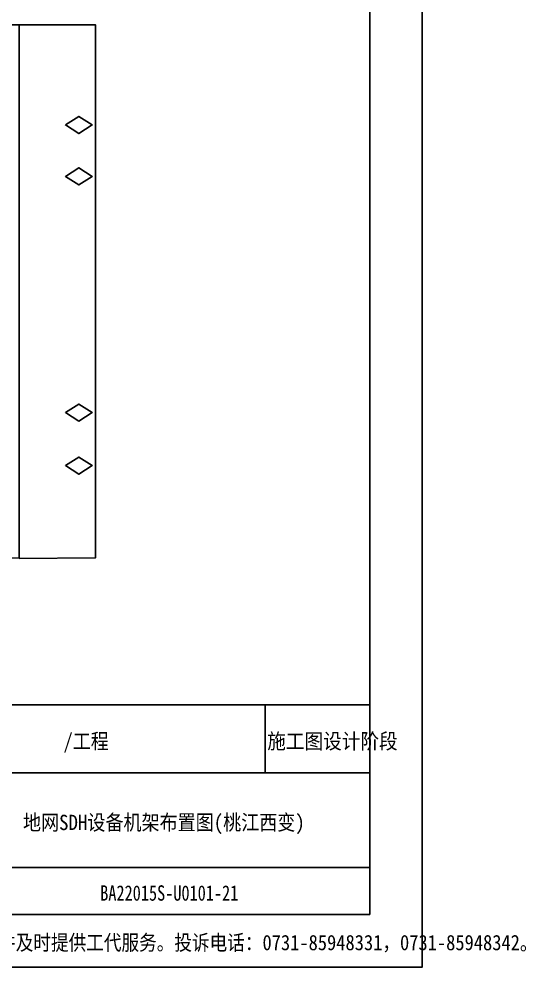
# Model space of a CAD drawing. Header units: metres. Extents: x 17 to 1264, y 17 to 859.
# Drawn here: x 989 to 1264, y 17 to 529 of the extents above; entities that cross this region are included whole.
import ezdxf

# ---------------------------------------------------------------- set-up
doc = ezdxf.new("R2010")
doc.units = ezdxf.units.M
for name, color, linetype in [('LINES', 7, 'Continuous'), ('POLYLINES', 4, 'Continuous'), ('RECTS', 7, 'Continuous'), ('TEXTS', 3, 'Continuous')]:
    doc.layers.add(name, color=color, linetype=linetype)

msp = doc.modelspace()

# ---------------------------------------------------------------- linework, layer by layer
at = {"layer": 'LINES'}
for p, q in [((1179.14, 45.22), (1179.14, 830.45)), ((668.87, 158.69), (1179.07, 158.69)), ((1122.47, 121.82), (1122.47, 158.83)), ((1179.07, 158.69), (1179.07, 45.22)), ((668.87, 121.82), (1179.07, 121.82)), ((935.13, 70.7), (1179.07, 70.7)), ((87.76, 45.22), (1179.14, 45.22)), ((1179.07, 45.22), (668.87, 45.22))]:
    msp.add_line(p, q, dxfattribs=at)
at = {"layer": 'POLYLINES'}
for points in [[(566.78, 526.32), (989.56, 526.32), (989.56, 237.89), (566.78, 238.9), (566.78, 526.32)], [(989.56, 526.32), (1030.75, 526.32), (1030.75, 238.03), (989.56, 237.74), (989.56, 526.32)], [(1014.49, 472.11), (1021.76, 467.47), (1029.04, 472.11), (1021.76, 476.74), (1014.49, 472.11), (1014.49, 472.11)], [(1014.49, 444.31), (1021.76, 439.68), (1029.04, 444.31), (1021.76, 448.95), (1014.49, 444.31), (1014.49, 444.31)], [(1014.49, 316.6), (1021.76, 311.97), (1029.04, 316.6), (1021.76, 321.23), (1014.49, 316.6), (1014.49, 316.6)], [(1014.49, 287.93), (1021.76, 283.29), (1029.04, 287.93), (1021.76, 292.56), (1014.49, 287.93), (1014.49, 287.93)]]:
    msp.add_lwpolyline(points, dxfattribs=at)
at = {"layer": 'RECTS'}
msp.add_lwpolyline([(16.84, 858.82), (1207.43, 858.82), (1207.43, 16.85), (16.84, 16.85)], dxfattribs=at)

# ---------------------------------------------------------------- texts
at = {"layer": 'TEXTS'}
for s, width, p in [('/工程', 0.897436, (1013.47, 134.81)), ('施工图设计阶段', 0.933333, (1123.63, 134.81)), ('地网SDH设备机架布置图(桃江西变)', 0.904167, (991.58, 90.89)), ('BA22015S-U0101-21', 0.777778, (1033.34, 52.73)), ('服务承诺：接到您通知1小时内予以答复并及时提供工代服务。投诉电话：0731-85948331，0731-85948342。', 0.883134, (811.15, 25.94))]:
    msp.add_text(s, height=8.3, dxfattribs=dict(at, width=width)).set_placement(p)

doc.saveas('drawing.dxf')
